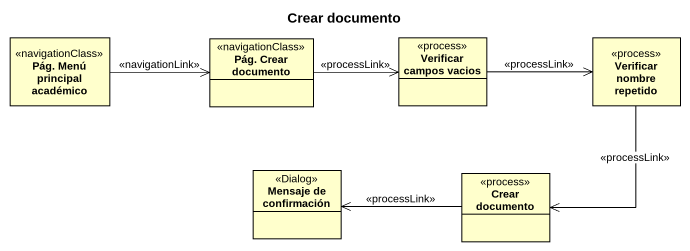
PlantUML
@startuml
title Crear documento
hide circle
hide empty members
class "Pág. Menú principal académico" as Pág_Menú_principal_académico <<navigationClass>>
class "Pág. Crear documento" as Pág_Crear_documento <<navigationClass>>
class "Verificar campos vacios" as Verificar_campos_vacios <<process>>
class "Verificar nombre repetido" as Verificar_nombre_repetido <<process>>
class "Mensaje de confirmación" as Mensaje_de_confirmación <<Dialog>>
class "Crear documento" as Crear_documento <<process>>
Pág_Menú_principal_académico -right-> Pág_Crear_documento : <<navigationLink>>
Pág_Crear_documento -right-> Verificar_campos_vacios : <<processLink>>
Verificar_campos_vacios -right-> Verificar_nombre_repetido : <<processLink>>
Verificar_nombre_repetido --> Crear_documento : <<processLink>>
Crear_documento -left-> Mensaje_de_confirmación : <<processLink>>
@enduml
